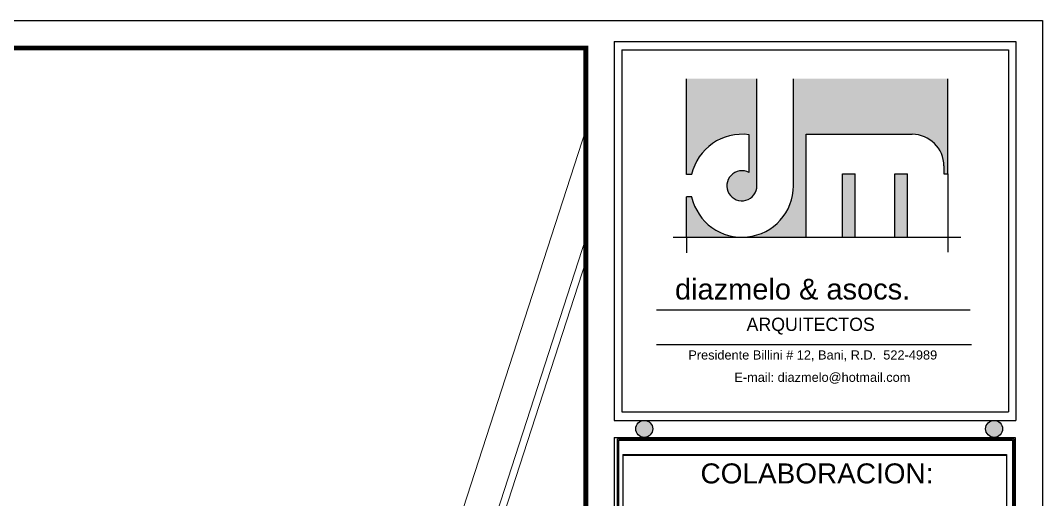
# Model space of a CAD drawing. Header units: feet. Extents: x 1019 to 2236, y -546 to 122.
# Drawn here: x 1118.87 to 1140.28, y 111.85 to 121.88 of the extents above; entities that cross this region are included whole.
import ezdxf

# ---------------------------------------------------------------- set-up
doc = ezdxf.new("R2010")
doc.units = ezdxf.units.FT
doc.header["$LTSCALE"] = 0.05
doc.header["$MEASUREMENT"] = 0
doc.layers.add('A-GENM', color=8, linetype='Continuous', lineweight=9)
for name, color, linetype in [('MARCO', 1, 'Continuous'), ('TARGETA', 7, 'Continuous'), ('TEXTO', 2, 'Continuous'), ('textos', 7, 'Continuous')]:
    doc.layers.add(name, color=color, linetype=linetype)
doc.styles.add('DAMIAN', font='arial.ttf', dxfattribs={"height": 0.12})
doc.styles.get("Standard").update_dxf_attribs({"font": 'arial.ttf'})

# ---------------------------------------------------------------- blocks, each defined once
blk = doc.blocks.new('A$C6FFE63EF')
at = {"layer": 'TEXTO', "ltscale": 0.05}
h = blk.add_hatch(color=256, dxfattribs=at)
h.paths.add_polyline_path([(1.319, 2.87), (1.319, 2.479, 3.622679), (1.401, 2.342), (1.401, 3.449), (0.672, 3.449), (0.672, 2.457), (0.725, 2.457, -0.391497)])
h.paths.add_polyline_path([(1.246, 1.809, -0.351969), (0.725, 2.227), (0.672, 2.227), (0.672, 1.809)])
h.paths.add_polyline_path([(1.91, 2.875), (3.008, 2.875, -0.414214), (3.336, 2.547), (3.336, 2.466), (3.377, 2.466), (3.377, 3.449), (1.779, 3.449), (1.779, 2.342, -0.414214), (1.246, 1.809), (1.91, 1.809)])
h.paths.add_polyline_path([(2.418, 2.465), (2.287, 2.465), (2.287, 1.809), (2.418, 1.809)], flags=17)
h.paths.add_polyline_path([(2.959, 2.465), (2.828, 2.465), (2.828, 1.809), (2.959, 1.809)], flags=17)
for p, q in [((0.671, 2.456), (0.671, 3.448)), ((1.401, 2.341), (1.401, 3.448)), ((1.778, 2.341), (1.778, 3.448)), ((3.377, 2.465), (3.377, 3.448)), ((1.319, 2.479), (1.319, 2.869)), ((1.909, 1.808), (1.909, 2.874)), ((1.909, 2.874), (3.008, 2.874)), ((3.336, 2.546), (3.336, 2.465)), ((0.725, 2.456), (0.671, 2.456)), ((2.287, 1.808), (2.287, 2.464)), ((2.287, 2.464), (2.418, 2.464)), ((2.418, 1.808), (2.418, 2.464)), ((2.828, 1.808), (2.828, 2.464)), ((2.828, 2.464), (2.959, 2.464)), ((2.959, 1.808), (2.959, 2.464)), ((3.336, 2.465), (3.377, 2.465)), ((3.377, 2.465), (3.377, 1.653)), ((0.671, 1.808), (0.671, 2.227)), ((0.725, 2.227), (0.671, 2.227)), ((0.534, 1.808), (3.512, 1.808)), ((0.671, 1.808), (0.671, 1.647)), ((0.362, 1.057), (3.61, 1.057)), ((0.362, 0.698), (3.622, 0.698))]:
    blk.add_line(p, q, dxfattribs=at)
for centre, radius, start, end in [((1.245, 2.341), 0.533, 82.0412, 167.5619), ((3.008, 2.546), 0.328, 0, 90), ((1.245, 2.341), 0.156, 61.7263, 0), ((1.245, 2.341), 0.533, 192.4381, 0)]:
    blk.add_arc(centre, radius, start, end, dxfattribs=at)
at = {"layer": 'TEXTO', "ltscale": 0.3, "width": 13.01141, "attachment_point": 1}
for s, insert, char_height in [('{\\fSwis721 Blk BT|b0|i0|c0|p34;diazmelo & asocs.}', (0.552, 1.378), 0.21489), ('{\\fComic Sans MS|b0|i0|c0|p66;ARQUITECTOS}', (1.293, 0.975), 0.13753), ('{\\fArial|b0|i0|c0|p34;Presidente Billini # 12, Bani, R.D.  522-4989}', (0.69, 0.636), 0.09455), ('{\\fArial|b0|i0|c0|p34;E-mail: diazmelo@hotmail.com}', (1.167, 0.405), 0.09455)]:
    blk.add_mtext(s, dxfattribs=dict(at, insert=insert, char_height=char_height))

msp = doc.modelspace()

# ---------------------------------------------------------------- hatches: boundary and pattern name
at = {"layer": 'textos'}
h = msp.add_hatch(color=7, dxfattribs=at)
h.paths.add_polyline_path([(1132.113, 113.327, 1), (1131.758, 113.327, 1)])
h.paths.add_polyline_path([(1139.44, 113.327, 1), (1139.085, 113.327, 1)])

# ---------------------------------------------------------------- linework, layer by layer
at = {"layer": 'A-GENM'}
for points in [[(1127.188, 108.709), (1130.712, 119.592)], [(1122.993, 93.483), (1123.285, 94.384), (1125.916, 102.509), (1126.83, 105.33), (1130.712, 117.32)], [(1123.136, 93.436), (1123.428, 94.338), (1126.059, 102.463), (1126.973, 105.284), (1130.712, 116.833)]]:
    msp.add_lwpolyline(points, dxfattribs=at)
at = {"layer": 'MARCO'}
msp.add_lwpolyline([(1054.272, 121.88), (1140.276, 121.88), (1140.276, 65.877), (1054.272, 65.877)], close=True, dxfattribs=at)
at = {"layer": 'MARCO', "const_width": 0.1}
msp.add_lwpolyline([(1130.712, 121.301), (1054.851, 121.301), (1054.851, 66.456), (1130.712, 66.456)], close=True, dxfattribs=at)
at = {"layer": 'TARGETA', "color": 3}
for p, q in [((1131.308, 121.437), (1139.717, 121.437)), ((1131.308, 121.437), (1131.308, 113.505)), ((1139.717, 121.437), (1139.717, 113.505)), ((1131.463, 121.262), (1139.562, 121.262)), ((1131.463, 121.262), (1131.463, 113.684)), ((1139.562, 121.262), (1139.562, 113.684)), ((1131.463, 113.684), (1139.538, 113.684)), ((1139.538, 113.684), (1139.562, 113.684)), ((1131.308, 113.505), (1139.717, 113.505)), ((1131.487, 112.793), (1131.487, 103.431)), ((1131.487, 112.793), (1139.522, 112.793)), ((1131.487, 112.775), (1131.487, 103.414)), ((1131.487, 112.775), (1139.522, 112.775)), ((1131.487, 112.775), (1131.487, 103.414)), ((1139.522, 112.793), (1139.522, 103.431)), ((1139.522, 112.775), (1139.522, 103.414)), ((1139.522, 112.775), (1139.522, 103.414))]:
    msp.add_line(p, q, dxfattribs=at)
at = {"layer": 'textos', "color": 7}
for p, q in [((1131.308, 113.146), (1131.308, 103.213)), ((1131.308, 113.146), (1139.701, 113.146)), ((1131.308, 113.146), (1139.701, 113.146)), ((1131.308, 113.146), (1139.701, 113.146)), ((1131.376, 103.281), (1131.376, 113.12)), ((1131.376, 113.12), (1139.674, 113.12)), ((1131.403, 103.308), (1131.403, 113.093)), ((1131.403, 113.093), (1139.648, 113.093)), ((1139.648, 113.093), (1139.648, 103.308)), ((1139.674, 113.12), (1139.674, 103.281)), ((1139.701, 113.146), (1139.701, 103.213))]:
    msp.add_line(p, q, dxfattribs=at)
for centre in [(1131.936, 113.327), (1139.262, 113.327)]:
    msp.add_circle(centre, 0.178, dxfattribs=at)

# ---------------------------------------------------------------- block references
at = {"xscale": 2.02226480552591, "yscale": 2.02226480552591, "zscale": 2.02226480552591}
msp.add_blockref('A$C6FFE63EF', (1131.463, 113.684), dxfattribs=at)

# ---------------------------------------------------------------- texts
at = {"layer": 'textos', "color": 7, "insert": (1133.114, 112.604), "char_height": 0.41895, "width": 7.7431, "attachment_point": 1, "style": 'DAMIAN'}
msp.add_mtext('COLABORACION:', dxfattribs=at)

doc.saveas('drawing.dxf')
